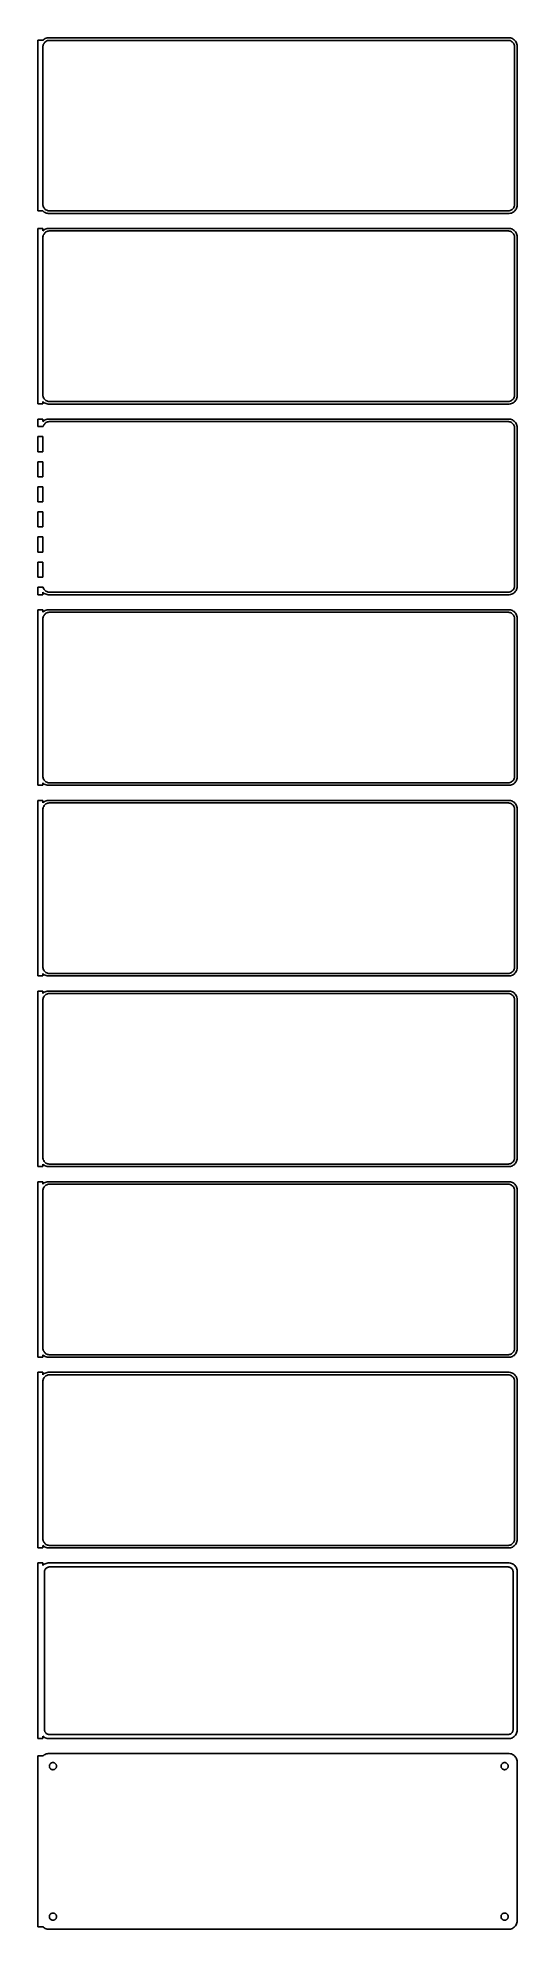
# Model space of a CAD drawing. Header units: metres. Extents: x -144 to 142, y 1088 to 2218.
import ezdxf

# ---------------------------------------------------------------- set-up
doc = ezdxf.new("R2010")
doc.units = ezdxf.units.M

msp = doc.modelspace()

# ---------------------------------------------------------------- linework, layer by layer
for p, q in [((-141, 2217.06), (-144, 2217.06)), ((-144, 2217.06), (-144, 2114.94)), ((-140.687, 2217.35), (-141, 2217.06)), ((-140.179, 2217.72), (-140.687, 2217.35)), ((-139.629, 2218.02), (-140.179, 2217.72)), ((-139.045, 2218.26), (-139.629, 2218.02)), ((-138.437, 2218.41), (-139.045, 2218.26)), ((-138.703, 2216.62), (-138.236, 2216.8)), ((-137.814, 2218.49), (-138.437, 2218.41)), ((-138.236, 2216.8), (-137.75, 2216.93)), ((137.814, 2218.49), (-137.814, 2218.49)), ((-137.75, 2216.93), (-137.251, 2216.99)), ((-137.251, 2216.99), (137.251, 2216.99)), ((137.251, 2216.99), (137.75, 2216.93)), ((137.75, 2216.93), (138.236, 2216.8)), ((138.437, 2218.41), (137.814, 2218.49)), ((138.236, 2216.8), (138.703, 2216.62)), ((139.045, 2218.26), (138.437, 2218.41)), ((139.629, 2218.02), (139.045, 2218.26)), ((140.179, 2217.72), (139.629, 2218.02)), ((140.687, 2217.35), (140.179, 2217.72)), ((141.145, 2216.92), (140.687, 2217.35)), ((141.545, 2216.44), (141.145, 2216.92)), ((-141, 2213), (-140.968, 2213.5)), ((-141, 2119), (-141, 2213)), ((-140.968, 2213.5), (-140.874, 2213.99)), ((-140.874, 2213.99), (-140.719, 2214.47)), ((-140.719, 2214.47), (-140.505, 2214.93)), ((-140.505, 2214.93), (-140.236, 2215.35)), ((-140.236, 2215.35), (-139.916, 2215.74)), ((-139.916, 2215.74), (-139.55, 2216.08)), ((-139.55, 2216.08), (-139.143, 2216.38)), ((-139.143, 2216.38), (-138.703, 2216.62)), ((138.703, 2216.62), (139.143, 2216.38)), ((139.143, 2216.38), (139.55, 2216.08)), ((139.55, 2216.08), (139.916, 2215.74)), ((139.916, 2215.74), (140.236, 2215.35)), ((140.236, 2215.35), (140.505, 2214.93)), ((140.505, 2214.93), (140.719, 2214.47)), ((140.719, 2214.47), (140.874, 2213.99)), ((140.874, 2213.99), (140.968, 2213.5)), ((140.968, 2213.5), (141, 2213)), ((141, 2213), (141, 2119)), ((141.882, 2215.91), (141.545, 2216.44)), ((142.149, 2215.34), (141.882, 2215.91)), ((142.343, 2214.74), (142.149, 2215.34)), ((142.461, 2214.13), (142.343, 2214.74)), ((142.5, 2213.5), (142.461, 2214.13)), ((142.5, 2118.5), (142.5, 2213.5)), ((-144, 2114.94), (-141, 2114.94)), ((-140.968, 2118.5), (-141, 2119)), ((-141, 2114.94), (-140.687, 2114.65)), ((-140.874, 2118.01), (-140.968, 2118.5)), ((-140.719, 2117.53), (-140.874, 2118.01)), ((-140.505, 2117.07), (-140.719, 2117.53)), ((-140.236, 2116.65), (-140.505, 2117.07)), ((-139.916, 2116.26), (-140.236, 2116.65)), ((-139.55, 2115.92), (-139.916, 2116.26)), ((-139.143, 2115.62), (-139.55, 2115.92)), ((-138.703, 2115.38), (-139.143, 2115.62)), ((-138.236, 2115.2), (-138.703, 2115.38)), ((-137.75, 2115.07), (-138.236, 2115.2)), ((-137.251, 2115.01), (-137.75, 2115.07)), ((137.251, 2115.01), (-137.251, 2115.01)), ((137.75, 2115.07), (137.251, 2115.01)), ((138.236, 2115.2), (137.75, 2115.07)), ((138.703, 2115.38), (138.236, 2115.2)), ((139.143, 2115.62), (138.703, 2115.38)), ((139.55, 2115.92), (139.143, 2115.62)), ((139.916, 2116.26), (139.55, 2115.92)), ((140.236, 2116.65), (139.916, 2116.26)), ((140.505, 2117.07), (140.236, 2116.65)), ((140.719, 2117.53), (140.505, 2117.07)), ((140.687, 2114.65), (141.145, 2115.08)), ((140.874, 2118.01), (140.719, 2117.53)), ((140.968, 2118.5), (140.874, 2118.01)), ((141, 2119), (140.968, 2118.5)), ((141.145, 2115.08), (141.545, 2115.56)), ((141.545, 2115.56), (141.882, 2116.09)), ((141.882, 2116.09), (142.149, 2116.66)), ((142.149, 2116.66), (142.343, 2117.26)), ((142.343, 2117.26), (142.461, 2117.87)), ((142.461, 2117.87), (142.5, 2118.5)), ((-141, 2104.47), (-144, 2104.47)), ((-144, 2104.47), (-144, 1999.53)), ((-141, 2103.06), (-141, 2104.47)), ((-140.687, 2114.65), (-140.179, 2114.28)), ((-140.179, 2103.72), (-140.687, 2103.35)), ((-140.179, 2114.28), (-139.629, 2113.98)), ((-139.629, 2104.02), (-140.179, 2103.72)), ((-139.629, 2113.98), (-139.045, 2113.74)), ((-139.045, 2104.26), (-139.629, 2104.02)), ((-139.045, 2113.74), (-138.437, 2113.59)), ((-138.437, 2104.41), (-139.045, 2104.26)), ((-138.437, 2113.59), (-137.814, 2113.51)), ((-137.814, 2104.49), (-138.437, 2104.41)), ((-137.814, 2113.51), (137.814, 2113.51)), ((137.814, 2104.49), (-137.814, 2104.49)), ((137.814, 2113.51), (138.437, 2113.59)), ((138.437, 2104.41), (137.814, 2104.49)), ((138.437, 2113.59), (139.045, 2113.74)), ((139.045, 2104.26), (138.437, 2104.41)), ((139.045, 2113.74), (139.629, 2113.98)), ((139.629, 2104.02), (139.045, 2104.26)), ((139.629, 2113.98), (140.179, 2114.28)), ((140.179, 2103.72), (139.629, 2104.02)), ((140.179, 2114.28), (140.687, 2114.65)), ((140.687, 2103.35), (140.179, 2103.72)), ((-140.687, 2103.35), (-141, 2103.06)), ((-141, 2099), (-140.968, 2099.5)), ((-141, 2005), (-141, 2099)), ((-140.968, 2099.5), (-140.874, 2099.99)), ((-140.874, 2099.99), (-140.719, 2100.47)), ((-140.719, 2100.47), (-140.505, 2100.93)), ((-140.505, 2100.93), (-140.236, 2101.35)), ((-140.236, 2101.35), (-139.916, 2101.74)), ((-139.916, 2101.74), (-139.55, 2102.08)), ((-139.55, 2102.08), (-139.143, 2102.38)), ((-139.143, 2102.38), (-138.703, 2102.62)), ((-138.703, 2102.62), (-138.236, 2102.8)), ((-138.236, 2102.8), (-137.75, 2102.93)), ((-137.75, 2102.93), (-137.251, 2102.99)), ((-137.251, 2102.99), (137.251, 2102.99)), ((137.251, 2102.99), (137.75, 2102.93)), ((137.75, 2102.93), (138.236, 2102.8)), ((138.236, 2102.8), (138.703, 2102.62)), ((138.703, 2102.62), (139.143, 2102.38)), ((139.143, 2102.38), (139.55, 2102.08)), ((139.55, 2102.08), (139.916, 2101.74)), ((139.916, 2101.74), (140.236, 2101.35)), ((140.236, 2101.35), (140.505, 2100.93)), ((140.505, 2100.93), (140.719, 2100.47)), ((141.145, 2102.92), (140.687, 2103.35)), ((140.719, 2100.47), (140.874, 2099.99)), ((140.874, 2099.99), (140.968, 2099.5)), ((140.968, 2099.5), (141, 2099)), ((141, 2099), (141, 2005)), ((141.545, 2102.44), (141.145, 2102.92)), ((141.882, 2101.91), (141.545, 2102.44)), ((142.149, 2101.34), (141.882, 2101.91)), ((142.343, 2100.74), (142.149, 2101.34)), ((142.461, 2100.13), (142.343, 2100.74)), ((142.5, 2099.5), (142.461, 2100.13)), ((142.5, 2004.5), (142.5, 2099.5)), ((-140.968, 2004.5), (-141, 2005)), ((-140.874, 2004.01), (-140.968, 2004.5)), ((-140.719, 2003.53), (-140.874, 2004.01)), ((-140.505, 2003.07), (-140.719, 2003.53)), ((-140.236, 2002.65), (-140.505, 2003.07)), ((-139.916, 2002.26), (-140.236, 2002.65)), ((-139.55, 2001.92), (-139.916, 2002.26)), ((-139.143, 2001.62), (-139.55, 2001.92)), ((139.55, 2001.92), (139.143, 2001.62)), ((139.916, 2002.26), (139.55, 2001.92)), ((140.236, 2002.65), (139.916, 2002.26)), ((140.505, 2003.07), (140.236, 2002.65)), ((140.719, 2003.53), (140.505, 2003.07)), ((140.874, 2004.01), (140.719, 2003.53)), ((140.968, 2004.5), (140.874, 2004.01)), ((141, 2005), (140.968, 2004.5)), ((141.545, 2001.56), (141.882, 2002.09)), ((141.882, 2002.09), (142.149, 2002.66)), ((142.149, 2002.66), (142.343, 2003.26)), ((142.343, 2003.26), (142.461, 2003.87)), ((142.461, 2003.87), (142.5, 2004.5)), ((-144, 1999.53), (-141, 1999.53)), ((-141, 1999.53), (-141, 2000.94)), ((-141, 2000.94), (-140.687, 2000.65)), ((-140.687, 2000.65), (-140.179, 2000.28)), ((-140.179, 2000.28), (-139.629, 1999.98)), ((-139.629, 1999.98), (-139.045, 1999.74)), ((-138.703, 2001.38), (-139.143, 2001.62)), ((-139.045, 1999.74), (-138.437, 1999.59)), ((-138.236, 2001.2), (-138.703, 2001.38)), ((-138.437, 1999.59), (-137.814, 1999.51)), ((-137.75, 2001.07), (-138.236, 2001.2)), ((-137.814, 1999.51), (137.814, 1999.51)), ((-137.251, 2001.01), (-137.75, 2001.07)), ((137.251, 2001.01), (-137.251, 2001.01)), ((137.75, 2001.07), (137.251, 2001.01)), ((138.236, 2001.2), (137.75, 2001.07)), ((137.814, 1999.51), (138.437, 1999.59)), ((138.703, 2001.38), (138.236, 2001.2)), ((138.437, 1999.59), (139.045, 1999.74)), ((139.143, 2001.62), (138.703, 2001.38)), ((139.045, 1999.74), (139.629, 1999.98)), ((139.629, 1999.98), (140.179, 2000.28)), ((140.179, 2000.28), (140.687, 2000.65)), ((140.687, 2000.65), (141.145, 2001.08)), ((141.145, 2001.08), (141.545, 2001.56)), ((-141, 1990.49), (-144, 1990.49)), ((-144, 1990.49), (-144, 1985.99)), ((-144, 1985.99), (-140.874, 1985.99)), ((-141, 1980.01), (-144, 1980.01)), ((-144, 1980.01), (-144, 1970.99)), ((-141, 1989.06), (-141, 1990.49)), ((-140.687, 1989.35), (-141, 1989.06)), ((-141, 1970.99), (-141, 1980.01)), ((-140.874, 1985.99), (-140.719, 1986.47)), ((-140.874, 1985.99), (-140.874, 1985.99)), ((-140.719, 1986.47), (-140.505, 1986.93)), ((-140.179, 1989.72), (-140.687, 1989.35)), ((-140.505, 1986.93), (-140.236, 1987.35)), ((-140.236, 1987.35), (-139.916, 1987.74)), ((-139.629, 1990.02), (-140.179, 1989.72)), ((-139.916, 1987.74), (-139.55, 1988.08)), ((-139.045, 1990.26), (-139.629, 1990.02)), ((-139.55, 1988.08), (-139.143, 1988.38)), ((-139.143, 1988.38), (-138.703, 1988.62)), ((-138.437, 1990.41), (-139.045, 1990.26)), ((-138.703, 1988.62), (-138.236, 1988.8)), ((-137.814, 1990.49), (-138.437, 1990.41)), ((-138.236, 1988.8), (-137.75, 1988.93)), ((137.814, 1990.49), (-137.814, 1990.49)), ((-137.75, 1988.93), (-137.251, 1988.99)), ((-137.251, 1988.99), (137.251, 1988.99)), ((137.251, 1988.99), (137.75, 1988.93)), ((137.75, 1988.93), (138.236, 1988.8)), ((138.437, 1990.41), (137.814, 1990.49)), ((138.236, 1988.8), (138.703, 1988.62)), ((139.045, 1990.26), (138.437, 1990.41)), ((138.703, 1988.62), (139.143, 1988.38)), ((139.629, 1990.02), (139.045, 1990.26)), ((139.143, 1988.38), (139.55, 1988.08)), ((139.55, 1988.08), (139.916, 1987.74)), ((140.179, 1989.72), (139.629, 1990.02)), ((139.916, 1987.74), (140.236, 1987.35)), ((140.687, 1989.35), (140.179, 1989.72)), ((140.236, 1987.35), (140.505, 1986.93)), ((140.505, 1986.93), (140.719, 1986.47)), ((141.145, 1988.92), (140.687, 1989.35)), ((140.719, 1986.47), (140.874, 1985.99)), ((140.874, 1985.99), (140.968, 1985.5)), ((140.968, 1985.5), (141, 1985)), ((141, 1985), (141, 1891)), ((141.545, 1988.44), (141.145, 1988.92)), ((141.882, 1987.91), (141.545, 1988.44)), ((142.149, 1987.34), (141.882, 1987.91)), ((142.343, 1986.74), (142.149, 1987.34)), ((142.461, 1986.13), (142.343, 1986.74)), ((142.5, 1985.5), (142.461, 1986.13)), ((142.5, 1890.5), (142.5, 1985.5)), ((-144, 1970.99), (-141, 1970.99)), ((-141, 1965.01), (-144, 1965.01)), ((-144, 1965.01), (-144, 1955.99)), ((-141, 1955.99), (-141, 1965.01)), ((-144, 1955.99), (-141, 1955.99)), ((-141, 1950.01), (-144, 1950.01)), ((-144, 1950.01), (-144, 1940.99)), ((-141, 1940.99), (-141, 1950.01)), ((-144, 1940.99), (-141, 1940.99)), ((-141, 1935.01), (-144, 1935.01)), ((-144, 1935.01), (-144, 1925.99)), ((-141, 1925.99), (-141, 1935.01)), ((-144, 1925.99), (-141, 1925.99)), ((-141, 1920.01), (-144, 1920.01)), ((-144, 1920.01), (-144, 1910.99)), ((-141, 1910.99), (-141, 1920.01)), ((-144, 1910.99), (-141, 1910.99)), ((-141, 1905.01), (-144, 1905.01)), ((-144, 1905.01), (-144, 1895.99)), ((-141, 1895.99), (-141, 1905.01)), ((-144, 1895.99), (-141, 1895.99)), ((-140.874, 1890.01), (-144, 1890.01)), ((-144, 1890.01), (-144, 1885.51)), ((-140.719, 1889.53), (-140.874, 1890.01)), ((-140.874, 1890.01), (-140.874, 1890.01)), ((-140.505, 1889.07), (-140.719, 1889.53)), ((-140.236, 1888.65), (-140.505, 1889.07)), ((140.505, 1889.07), (140.236, 1888.65)), ((140.719, 1889.53), (140.505, 1889.07)), ((140.874, 1890.01), (140.719, 1889.53)), ((140.968, 1890.5), (140.874, 1890.01)), ((141, 1891), (140.968, 1890.5)), ((142.149, 1888.66), (142.343, 1889.26)), ((142.343, 1889.26), (142.461, 1889.87)), ((142.461, 1889.87), (142.5, 1890.5)), ((-144, 1885.51), (-141, 1885.51)), ((-141, 1886.94), (-140.687, 1886.65)), ((-141, 1885.51), (-141, 1886.94)), ((-140.687, 1886.65), (-140.179, 1886.28)), ((-139.916, 1888.26), (-140.236, 1888.65)), ((-140.179, 1886.28), (-139.629, 1885.98)), ((-139.55, 1887.92), (-139.916, 1888.26)), ((-139.629, 1885.98), (-139.045, 1885.74)), ((-139.143, 1887.62), (-139.55, 1887.92)), ((-138.703, 1887.38), (-139.143, 1887.62)), ((-139.045, 1885.74), (-138.437, 1885.59)), ((-138.236, 1887.2), (-138.703, 1887.38)), ((-138.437, 1885.59), (-137.814, 1885.51)), ((-137.75, 1887.07), (-138.236, 1887.2)), ((-137.814, 1885.51), (137.814, 1885.51)), ((-137.251, 1887.01), (-137.75, 1887.07)), ((137.251, 1887.01), (-137.251, 1887.01)), ((137.75, 1887.07), (137.251, 1887.01)), ((138.236, 1887.2), (137.75, 1887.07)), ((137.814, 1885.51), (138.437, 1885.59)), ((138.703, 1887.38), (138.236, 1887.2)), ((138.437, 1885.59), (139.045, 1885.74)), ((139.143, 1887.62), (138.703, 1887.38)), ((139.045, 1885.74), (139.629, 1885.98)), ((139.55, 1887.92), (139.143, 1887.62)), ((139.916, 1888.26), (139.55, 1887.92)), ((139.629, 1885.98), (140.179, 1886.28)), ((140.236, 1888.65), (139.916, 1888.26)), ((140.179, 1886.28), (140.687, 1886.65)), ((140.687, 1886.65), (141.145, 1887.08)), ((141.145, 1887.08), (141.545, 1887.56)), ((141.545, 1887.56), (141.882, 1888.09)), ((141.882, 1888.09), (142.149, 1888.66)), ((-141, 1876.49), (-144, 1876.49)), ((-144, 1876.49), (-144, 1771.51)), ((-141, 1875.06), (-141, 1876.49)), ((-140.687, 1875.35), (-141, 1875.06)), ((-141, 1871), (-140.968, 1871.5)), ((-141, 1777), (-141, 1871)), ((-140.968, 1871.5), (-140.874, 1871.99)), ((-140.874, 1871.99), (-140.719, 1872.47)), ((-140.719, 1872.47), (-140.505, 1872.93)), ((-140.179, 1875.72), (-140.687, 1875.35)), ((-140.505, 1872.93), (-140.236, 1873.35)), ((-140.236, 1873.35), (-139.916, 1873.74)), ((-139.629, 1876.02), (-140.179, 1875.72)), ((-139.916, 1873.74), (-139.55, 1874.08)), ((-139.045, 1876.26), (-139.629, 1876.02)), ((-139.55, 1874.08), (-139.143, 1874.38)), ((-139.143, 1874.38), (-138.703, 1874.62)), ((-138.437, 1876.41), (-139.045, 1876.26)), ((-138.703, 1874.62), (-138.236, 1874.8)), ((-137.814, 1876.49), (-138.437, 1876.41)), ((-138.236, 1874.8), (-137.75, 1874.93)), ((137.814, 1876.49), (-137.814, 1876.49)), ((-137.75, 1874.93), (-137.251, 1874.99)), ((-137.251, 1874.99), (137.251, 1874.99)), ((137.251, 1874.99), (137.75, 1874.93)), ((137.75, 1874.93), (138.236, 1874.8)), ((138.437, 1876.41), (137.814, 1876.49)), ((138.236, 1874.8), (138.703, 1874.62)), ((139.045, 1876.26), (138.437, 1876.41)), ((138.703, 1874.62), (139.143, 1874.38)), ((139.629, 1876.02), (139.045, 1876.26)), ((139.143, 1874.38), (139.55, 1874.08)), ((139.55, 1874.08), (139.916, 1873.74)), ((140.179, 1875.72), (139.629, 1876.02)), ((139.916, 1873.74), (140.236, 1873.35)), ((140.687, 1875.35), (140.179, 1875.72)), ((140.236, 1873.35), (140.505, 1872.93)), ((140.505, 1872.93), (140.719, 1872.47)), ((141.145, 1874.92), (140.687, 1875.35)), ((140.719, 1872.47), (140.874, 1871.99)), ((140.874, 1871.99), (140.968, 1871.5)), ((140.968, 1871.5), (141, 1871)), ((141, 1871), (141, 1777)), ((141.545, 1874.44), (141.145, 1874.92)), ((141.882, 1873.91), (141.545, 1874.44)), ((142.149, 1873.34), (141.882, 1873.91)), ((142.343, 1872.74), (142.149, 1873.34)), ((142.461, 1872.13), (142.343, 1872.74)), ((142.5, 1871.5), (142.461, 1872.13)), ((142.5, 1776.5), (142.5, 1871.5)), ((-140.968, 1776.5), (-141, 1777)), ((-140.874, 1776.01), (-140.968, 1776.5)), ((-140.719, 1775.53), (-140.874, 1776.01)), ((140.874, 1776.01), (140.719, 1775.53)), ((140.968, 1776.5), (140.874, 1776.01)), ((141, 1777), (140.968, 1776.5)), ((142.343, 1775.26), (142.461, 1775.87)), ((142.461, 1775.87), (142.5, 1776.5)), ((-144, 1771.51), (-141, 1771.51)), ((-141, 1772.94), (-140.687, 1772.65)), ((-141, 1771.51), (-141, 1772.94)), ((-140.505, 1775.07), (-140.719, 1775.53)), ((-140.687, 1772.65), (-140.179, 1772.28)), ((-140.236, 1774.65), (-140.505, 1775.07)), ((-139.916, 1774.26), (-140.236, 1774.65)), ((-140.179, 1772.28), (-139.629, 1771.98)), ((-139.55, 1773.92), (-139.916, 1774.26)), ((-139.629, 1771.98), (-139.045, 1771.74)), ((-139.143, 1773.62), (-139.55, 1773.92)), ((-138.703, 1773.38), (-139.143, 1773.62)), ((-139.045, 1771.74), (-138.437, 1771.59)), ((-138.236, 1773.2), (-138.703, 1773.38)), ((-138.437, 1771.59), (-137.814, 1771.51)), ((-137.75, 1773.07), (-138.236, 1773.2)), ((-137.814, 1771.51), (137.814, 1771.51)), ((-137.251, 1773.01), (-137.75, 1773.07)), ((137.251, 1773.01), (-137.251, 1773.01)), ((137.75, 1773.07), (137.251, 1773.01)), ((138.236, 1773.2), (137.75, 1773.07)), ((137.814, 1771.51), (138.437, 1771.59)), ((138.703, 1773.38), (138.236, 1773.2)), ((138.437, 1771.59), (139.045, 1771.74)), ((139.143, 1773.62), (138.703, 1773.38)), ((139.045, 1771.74), (139.629, 1771.98)), ((139.55, 1773.92), (139.143, 1773.62)), ((139.916, 1774.26), (139.55, 1773.92)), ((139.629, 1771.98), (140.179, 1772.28)), ((140.236, 1774.65), (139.916, 1774.26)), ((140.179, 1772.28), (140.687, 1772.65)), ((140.505, 1775.07), (140.236, 1774.65)), ((140.719, 1775.53), (140.505, 1775.07)), ((140.687, 1772.65), (141.145, 1773.08)), ((141.145, 1773.08), (141.545, 1773.56)), ((141.545, 1773.56), (141.882, 1774.09)), ((141.882, 1774.09), (142.149, 1774.66)), ((142.149, 1774.66), (142.343, 1775.26)), ((-141, 1762.49), (-144, 1762.49)), ((-144, 1762.49), (-144, 1657.51)), ((-141, 1761.06), (-141, 1762.49)), ((-140.687, 1761.35), (-141, 1761.06)), ((-141, 1757), (-140.968, 1757.5)), ((-141, 1663), (-141, 1757)), ((-140.968, 1757.5), (-140.874, 1757.99)), ((-140.874, 1757.99), (-140.719, 1758.47)), ((-140.719, 1758.47), (-140.505, 1758.93)), ((-140.179, 1761.72), (-140.687, 1761.35)), ((-140.505, 1758.93), (-140.236, 1759.35)), ((-140.236, 1759.35), (-139.916, 1759.74)), ((-139.629, 1762.02), (-140.179, 1761.72)), ((-139.916, 1759.74), (-139.55, 1760.08)), ((-139.045, 1762.26), (-139.629, 1762.02)), ((-139.55, 1760.08), (-139.143, 1760.38)), ((-139.143, 1760.38), (-138.703, 1760.62)), ((-138.437, 1762.41), (-139.045, 1762.26)), ((-138.703, 1760.62), (-138.236, 1760.8)), ((-137.814, 1762.49), (-138.437, 1762.41)), ((-138.236, 1760.8), (-137.75, 1760.93)), ((137.814, 1762.49), (-137.814, 1762.49)), ((-137.75, 1760.93), (-137.251, 1760.99)), ((-137.251, 1760.99), (137.251, 1760.99)), ((137.251, 1760.99), (137.75, 1760.93)), ((137.75, 1760.93), (138.236, 1760.8)), ((138.437, 1762.41), (137.814, 1762.49)), ((138.236, 1760.8), (138.703, 1760.62)), ((139.045, 1762.26), (138.437, 1762.41)), ((138.703, 1760.62), (139.143, 1760.38)), ((139.629, 1762.02), (139.045, 1762.26)), ((139.143, 1760.38), (139.55, 1760.08)), ((139.55, 1760.08), (139.916, 1759.74)), ((140.179, 1761.72), (139.629, 1762.02)), ((139.916, 1759.74), (140.236, 1759.35)), ((140.687, 1761.35), (140.179, 1761.72)), ((140.236, 1759.35), (140.505, 1758.93)), ((140.505, 1758.93), (140.719, 1758.47)), ((141.145, 1760.92), (140.687, 1761.35)), ((140.719, 1758.47), (140.874, 1757.99)), ((140.874, 1757.99), (140.968, 1757.5)), ((140.968, 1757.5), (141, 1757)), ((141, 1757), (141, 1663)), ((141.545, 1760.44), (141.145, 1760.92)), ((141.882, 1759.91), (141.545, 1760.44)), ((142.149, 1759.34), (141.882, 1759.91)), ((142.343, 1758.74), (142.149, 1759.34)), ((142.461, 1758.13), (142.343, 1758.74)), ((142.5, 1757.5), (142.461, 1758.13)), ((142.5, 1662.5), (142.5, 1757.5)), ((-140.968, 1662.5), (-141, 1663)), ((141, 1663), (140.968, 1662.5)), ((-144, 1657.51), (-141, 1657.51)), ((-141, 1658.94), (-140.687, 1658.65)), ((-141, 1657.51), (-141, 1658.94)), ((-140.874, 1662.01), (-140.968, 1662.5)), ((-140.719, 1661.53), (-140.874, 1662.01)), ((-140.505, 1661.07), (-140.719, 1661.53)), ((-140.687, 1658.65), (-140.179, 1658.28)), ((-140.236, 1660.65), (-140.505, 1661.07)), ((-139.916, 1660.26), (-140.236, 1660.65)), ((-140.179, 1658.28), (-139.629, 1657.98)), ((-139.55, 1659.92), (-139.916, 1660.26)), ((-139.629, 1657.98), (-139.045, 1657.74)), ((-139.143, 1659.62), (-139.55, 1659.92)), ((-138.703, 1659.38), (-139.143, 1659.62)), ((-139.045, 1657.74), (-138.437, 1657.59)), ((-138.236, 1659.2), (-138.703, 1659.38)), ((-138.437, 1657.59), (-137.814, 1657.51)), ((-137.75, 1659.07), (-138.236, 1659.2)), ((-137.814, 1657.51), (137.814, 1657.51)), ((-137.251, 1659.01), (-137.75, 1659.07)), ((137.251, 1659.01), (-137.251, 1659.01)), ((137.75, 1659.07), (137.251, 1659.01)), ((138.236, 1659.2), (137.75, 1659.07)), ((137.814, 1657.51), (138.437, 1657.59)), ((138.703, 1659.38), (138.236, 1659.2)), ((138.437, 1657.59), (139.045, 1657.74)), ((139.143, 1659.62), (138.703, 1659.38)), ((139.045, 1657.74), (139.629, 1657.98)), ((139.55, 1659.92), (139.143, 1659.62)), ((139.916, 1660.26), (139.55, 1659.92)), ((139.629, 1657.98), (140.179, 1658.28)), ((140.236, 1660.65), (139.916, 1660.26)), ((140.179, 1658.28), (140.687, 1658.65)), ((140.505, 1661.07), (140.236, 1660.65)), ((140.719, 1661.53), (140.505, 1661.07)), ((140.687, 1658.65), (141.145, 1659.08)), ((140.874, 1662.01), (140.719, 1661.53)), ((140.968, 1662.5), (140.874, 1662.01)), ((141.145, 1659.08), (141.545, 1659.56)), ((141.545, 1659.56), (141.882, 1660.09)), ((141.882, 1660.09), (142.149, 1660.66)), ((142.149, 1660.66), (142.343, 1661.26)), ((142.343, 1661.26), (142.461, 1661.87)), ((142.461, 1661.87), (142.5, 1662.5)), ((-141, 1648.49), (-144, 1648.49)), ((-144, 1648.49), (-144, 1543.51)), ((-141, 1647.06), (-141, 1648.49)), ((-140.687, 1647.35), (-141, 1647.06)), ((-141, 1643), (-140.968, 1643.5)), ((-141, 1549), (-141, 1643)), ((-140.968, 1643.5), (-140.874, 1643.99)), ((-140.874, 1643.99), (-140.719, 1644.47)), ((-140.719, 1644.47), (-140.505, 1644.93)), ((-140.179, 1647.72), (-140.687, 1647.35)), ((-140.505, 1644.93), (-140.236, 1645.35)), ((-140.236, 1645.35), (-139.916, 1645.74)), ((-139.629, 1648.02), (-140.179, 1647.72)), ((-139.916, 1645.74), (-139.55, 1646.08)), ((-139.045, 1648.26), (-139.629, 1648.02)), ((-139.55, 1646.08), (-139.143, 1646.38)), ((-139.143, 1646.38), (-138.703, 1646.62)), ((-138.437, 1648.41), (-139.045, 1648.26)), ((-138.703, 1646.62), (-138.236, 1646.8)), ((-137.814, 1648.49), (-138.437, 1648.41)), ((-138.236, 1646.8), (-137.75, 1646.93)), ((137.814, 1648.49), (-137.814, 1648.49)), ((-137.75, 1646.93), (-137.251, 1646.99)), ((-137.251, 1646.99), (137.251, 1646.99)), ((137.251, 1646.99), (137.75, 1646.93)), ((137.75, 1646.93), (138.236, 1646.8)), ((138.437, 1648.41), (137.814, 1648.49)), ((138.236, 1646.8), (138.703, 1646.62)), ((139.045, 1648.26), (138.437, 1648.41)), ((138.703, 1646.62), (139.143, 1646.38)), ((139.629, 1648.02), (139.045, 1648.26)), ((139.143, 1646.38), (139.55, 1646.08)), ((139.55, 1646.08), (139.916, 1645.74)), ((140.179, 1647.72), (139.629, 1648.02)), ((139.916, 1645.74), (140.236, 1645.35)), ((140.687, 1647.35), (140.179, 1647.72)), ((140.236, 1645.35), (140.505, 1644.93)), ((140.505, 1644.93), (140.719, 1644.47)), ((141.145, 1646.92), (140.687, 1647.35)), ((140.719, 1644.47), (140.874, 1643.99)), ((140.874, 1643.99), (140.968, 1643.5)), ((140.968, 1643.5), (141, 1643)), ((141, 1643), (141, 1549)), ((141.545, 1646.44), (141.145, 1646.92)), ((141.882, 1645.91), (141.545, 1646.44)), ((142.149, 1645.34), (141.882, 1645.91)), ((142.343, 1644.74), (142.149, 1645.34)), ((142.461, 1644.13), (142.343, 1644.74)), ((142.5, 1643.5), (142.461, 1644.13)), ((142.5, 1548.5), (142.5, 1643.5)), ((-144, 1543.51), (-141, 1543.51)), ((-140.968, 1548.5), (-141, 1549)), ((-141, 1544.94), (-140.687, 1544.65)), ((-141, 1543.51), (-141, 1544.94)), ((-140.874, 1548.01), (-140.968, 1548.5)), ((-140.719, 1547.53), (-140.874, 1548.01)), ((-140.505, 1547.07), (-140.719, 1547.53)), ((-140.687, 1544.65), (-140.179, 1544.28)), ((-140.236, 1546.65), (-140.505, 1547.07)), ((-139.916, 1546.26), (-140.236, 1546.65)), ((-140.179, 1544.28), (-139.629, 1543.98)), ((-139.55, 1545.92), (-139.916, 1546.26)), ((-139.629, 1543.98), (-139.045, 1543.74)), ((-139.143, 1545.62), (-139.55, 1545.92)), ((-138.703, 1545.38), (-139.143, 1545.62)), ((-139.045, 1543.74), (-138.437, 1543.59)), ((-138.236, 1545.2), (-138.703, 1545.38)), ((-138.437, 1543.59), (-137.814, 1543.51)), ((-137.75, 1545.07), (-138.236, 1545.2)), ((-137.814, 1543.51), (137.814, 1543.51)), ((-137.251, 1545.01), (-137.75, 1545.07)), ((137.251, 1545.01), (-137.251, 1545.01)), ((137.75, 1545.07), (137.251, 1545.01)), ((138.236, 1545.2), (137.75, 1545.07)), ((137.814, 1543.51), (138.437, 1543.59)), ((138.703, 1545.38), (138.236, 1545.2)), ((138.437, 1543.59), (139.045, 1543.74)), ((139.143, 1545.62), (138.703, 1545.38)), ((139.045, 1543.74), (139.629, 1543.98)), ((139.55, 1545.92), (139.143, 1545.62)), ((139.916, 1546.26), (139.55, 1545.92)), ((139.629, 1543.98), (140.179, 1544.28)), ((140.236, 1546.65), (139.916, 1546.26)), ((140.179, 1544.28), (140.687, 1544.65)), ((140.505, 1547.07), (140.236, 1546.65)), ((140.719, 1547.53), (140.505, 1547.07)), ((140.687, 1544.65), (141.145, 1545.08)), ((140.874, 1548.01), (140.719, 1547.53)), ((140.968, 1548.5), (140.874, 1548.01)), ((141, 1549), (140.968, 1548.5)), ((141.145, 1545.08), (141.545, 1545.56)), ((141.545, 1545.56), (141.882, 1546.09)), ((141.882, 1546.09), (142.149, 1546.66)), ((142.149, 1546.66), (142.343, 1547.26)), ((142.343, 1547.26), (142.461, 1547.87)), ((142.461, 1547.87), (142.5, 1548.5)), ((-141, 1534.49), (-144, 1534.49)), ((-144, 1534.49), (-144, 1429.51)), ((-141, 1533.06), (-141, 1534.49)), ((-140.687, 1533.35), (-141, 1533.06)), ((-141, 1529), (-140.968, 1529.5)), ((-141, 1435), (-141, 1529)), ((-140.968, 1529.5), (-140.874, 1529.99)), ((-140.874, 1529.99), (-140.719, 1530.47)), ((-140.719, 1530.47), (-140.505, 1530.93)), ((-140.179, 1533.72), (-140.687, 1533.35)), ((-140.505, 1530.93), (-140.236, 1531.35)), ((-140.236, 1531.35), (-139.916, 1531.74)), ((-139.629, 1534.02), (-140.179, 1533.72)), ((-139.916, 1531.74), (-139.55, 1532.08)), ((-139.045, 1534.26), (-139.629, 1534.02)), ((-139.55, 1532.08), (-139.143, 1532.38)), ((-139.143, 1532.38), (-138.703, 1532.62)), ((-138.437, 1534.41), (-139.045, 1534.26)), ((-138.703, 1532.62), (-138.236, 1532.8)), ((-137.814, 1534.49), (-138.437, 1534.41)), ((-138.236, 1532.8), (-137.75, 1532.93)), ((137.814, 1534.49), (-137.814, 1534.49)), ((-137.75, 1532.93), (-137.251, 1532.99)), ((-137.251, 1532.99), (137.251, 1532.99)), ((137.251, 1532.99), (137.75, 1532.93)), ((137.75, 1532.93), (138.236, 1532.8)), ((138.437, 1534.41), (137.814, 1534.49)), ((138.236, 1532.8), (138.703, 1532.62)), ((139.045, 1534.26), (138.437, 1534.41)), ((138.703, 1532.62), (139.143, 1532.38)), ((139.629, 1534.02), (139.045, 1534.26)), ((139.143, 1532.38), (139.55, 1532.08)), ((139.55, 1532.08), (139.916, 1531.74)), ((140.179, 1533.72), (139.629, 1534.02)), ((139.916, 1531.74), (140.236, 1531.35)), ((140.687, 1533.35), (140.179, 1533.72)), ((140.236, 1531.35), (140.505, 1530.93)), ((140.505, 1530.93), (140.719, 1530.47)), ((141.145, 1532.92), (140.687, 1533.35)), ((140.719, 1530.47), (140.874, 1529.99)), ((140.874, 1529.99), (140.968, 1529.5)), ((140.968, 1529.5), (141, 1529)), ((141, 1529), (141, 1435)), ((141.545, 1532.44), (141.145, 1532.92)), ((141.882, 1531.91), (141.545, 1532.44)), ((142.149, 1531.34), (141.882, 1531.91)), ((142.343, 1530.74), (142.149, 1531.34)), ((142.461, 1530.13), (142.343, 1530.74)), ((142.5, 1529.5), (142.461, 1530.13)), ((142.5, 1434.5), (142.5, 1529.5)), ((-144, 1429.51), (-141, 1429.51)), ((-140.968, 1434.5), (-141, 1435)), ((-141, 1430.94), (-140.687, 1430.65)), ((-141, 1429.51), (-141, 1430.94)), ((-140.874, 1434.01), (-140.968, 1434.5)), ((-140.719, 1433.53), (-140.874, 1434.01)), ((-140.505, 1433.07), (-140.719, 1433.53)), ((-140.687, 1430.65), (-140.179, 1430.28)), ((-140.236, 1432.65), (-140.505, 1433.07)), ((-139.916, 1432.26), (-140.236, 1432.65)), ((-140.179, 1430.28), (-139.629, 1429.98)), ((-139.55, 1431.92), (-139.916, 1432.26)), ((-139.629, 1429.98), (-139.045, 1429.74)), ((-139.143, 1431.62), (-139.55, 1431.92)), ((-138.703, 1431.38), (-139.143, 1431.62)), ((-139.045, 1429.74), (-138.437, 1429.59)), ((-138.236, 1431.2), (-138.703, 1431.38)), ((-138.437, 1429.59), (-137.814, 1429.51)), ((-137.75, 1431.07), (-138.236, 1431.2)), ((-137.814, 1429.51), (137.814, 1429.51)), ((-137.251, 1431.01), (-137.75, 1431.07)), ((137.251, 1431.01), (-137.251, 1431.01)), ((137.75, 1431.07), (137.251, 1431.01)), ((138.236, 1431.2), (137.75, 1431.07)), ((137.814, 1429.51), (138.437, 1429.59)), ((138.703, 1431.38), (138.236, 1431.2)), ((138.437, 1429.59), (139.045, 1429.74)), ((139.143, 1431.62), (138.703, 1431.38)), ((139.045, 1429.74), (139.629, 1429.98)), ((139.55, 1431.92), (139.143, 1431.62)), ((139.916, 1432.26), (139.55, 1431.92)), ((139.629, 1429.98), (140.179, 1430.28)), ((140.236, 1432.65), (139.916, 1432.26)), ((140.179, 1430.28), (140.687, 1430.65)), ((140.505, 1433.07), (140.236, 1432.65)), ((140.719, 1433.53), (140.505, 1433.07)), ((140.687, 1430.65), (141.145, 1431.08)), ((140.874, 1434.01), (140.719, 1433.53)), ((140.968, 1434.5), (140.874, 1434.01)), ((141, 1435), (140.968, 1434.5)), ((141.145, 1431.08), (141.545, 1431.56)), ((141.545, 1431.56), (141.882, 1432.09)), ((141.882, 1432.09), (142.149, 1432.66)), ((142.149, 1432.66), (142.343, 1433.26)), ((142.343, 1433.26), (142.461, 1433.87)), ((142.461, 1433.87), (142.5, 1434.5)), ((-141, 1420.49), (-144, 1420.49)), ((-144, 1420.49), (-144, 1315.51)), ((-141, 1419.06), (-141, 1420.49)), ((-140.687, 1419.35), (-141, 1419.06)), ((-141, 1415), (-140.968, 1415.5)), ((-141, 1321), (-141, 1415)), ((-140.968, 1415.5), (-140.874, 1415.99)), ((-140.874, 1415.99), (-140.719, 1416.47)), ((-140.719, 1416.47), (-140.505, 1416.93)), ((-140.179, 1419.72), (-140.687, 1419.35)), ((-140.505, 1416.93), (-140.236, 1417.35)), ((-140.236, 1417.35), (-139.916, 1417.74)), ((-139.629, 1420.02), (-140.179, 1419.72)), ((-139.916, 1417.74), (-139.55, 1418.08)), ((-139.045, 1420.26), (-139.629, 1420.02)), ((-139.55, 1418.08), (-139.143, 1418.38)), ((-139.143, 1418.38), (-138.703, 1418.62)), ((-138.437, 1420.41), (-139.045, 1420.26)), ((-138.703, 1418.62), (-138.236, 1418.8)), ((-137.814, 1420.49), (-138.437, 1420.41)), ((-138.236, 1418.8), (-137.75, 1418.93)), ((137.814, 1420.49), (-137.814, 1420.49)), ((-137.75, 1418.93), (-137.251, 1418.99)), ((-137.251, 1418.99), (137.251, 1418.99)), ((137.251, 1418.99), (137.75, 1418.93)), ((137.75, 1418.93), (138.236, 1418.8)), ((138.437, 1420.41), (137.814, 1420.49)), ((138.236, 1418.8), (138.703, 1418.62)), ((139.045, 1420.26), (138.437, 1420.41)), ((138.703, 1418.62), (139.143, 1418.38)), ((139.629, 1420.02), (139.045, 1420.26)), ((139.143, 1418.38), (139.55, 1418.08)), ((139.55, 1418.08), (139.916, 1417.74)), ((140.179, 1419.72), (139.629, 1420.02)), ((139.916, 1417.74), (140.236, 1417.35)), ((140.687, 1419.35), (140.179, 1419.72)), ((140.236, 1417.35), (140.505, 1416.93)), ((140.505, 1416.93), (140.719, 1416.47)), ((141.145, 1418.92), (140.687, 1419.35)), ((140.719, 1416.47), (140.874, 1415.99)), ((140.874, 1415.99), (140.968, 1415.5)), ((140.968, 1415.5), (141, 1415)), ((141, 1415), (141, 1321)), ((141.545, 1418.44), (141.145, 1418.92)), ((141.882, 1417.91), (141.545, 1418.44)), ((142.149, 1417.34), (141.882, 1417.91)), ((142.343, 1416.74), (142.149, 1417.34)), ((142.461, 1416.13), (142.343, 1416.74)), ((142.5, 1415.5), (142.461, 1416.13)), ((142.5, 1320.5), (142.5, 1415.5)), ((-144, 1315.51), (-141, 1315.51)), ((-140.968, 1320.5), (-141, 1321)), ((-141, 1316.94), (-140.687, 1316.65)), ((-141, 1315.51), (-141, 1316.94)), ((-140.874, 1320.01), (-140.968, 1320.5)), ((-140.719, 1319.53), (-140.874, 1320.01)), ((-140.505, 1319.07), (-140.719, 1319.53)), ((-140.687, 1316.65), (-140.179, 1316.28)), ((-140.236, 1318.65), (-140.505, 1319.07)), ((-139.916, 1318.26), (-140.236, 1318.65)), ((-140.179, 1316.28), (-139.629, 1315.98)), ((-139.55, 1317.92), (-139.916, 1318.26)), ((-139.629, 1315.98), (-139.045, 1315.74)), ((-139.143, 1317.62), (-139.55, 1317.92)), ((-138.703, 1317.38), (-139.143, 1317.62)), ((-139.045, 1315.74), (-138.437, 1315.59)), ((-138.236, 1317.2), (-138.703, 1317.38)), ((-138.437, 1315.59), (-137.814, 1315.51)), ((-137.75, 1317.07), (-138.236, 1317.2)), ((-137.814, 1315.51), (137.814, 1315.51)), ((-137.251, 1317.01), (-137.75, 1317.07)), ((137.251, 1317.01), (-137.251, 1317.01)), ((137.75, 1317.07), (137.251, 1317.01)), ((138.236, 1317.2), (137.75, 1317.07)), ((137.814, 1315.51), (138.437, 1315.59)), ((138.703, 1317.38), (138.236, 1317.2)), ((138.437, 1315.59), (139.045, 1315.74)), ((139.143, 1317.62), (138.703, 1317.38)), ((139.045, 1315.74), (139.629, 1315.98)), ((139.55, 1317.92), (139.143, 1317.62)), ((139.916, 1318.26), (139.55, 1317.92)), ((139.629, 1315.98), (140.179, 1316.28)), ((140.236, 1318.65), (139.916, 1318.26)), ((140.179, 1316.28), (140.687, 1316.65)), ((140.505, 1319.07), (140.236, 1318.65)), ((140.719, 1319.53), (140.505, 1319.07)), ((140.687, 1316.65), (141.145, 1317.08)), ((140.874, 1320.01), (140.719, 1319.53)), ((140.968, 1320.5), (140.874, 1320.01)), ((141, 1321), (140.968, 1320.5)), ((141.145, 1317.08), (141.545, 1317.56)), ((141.545, 1317.56), (141.882, 1318.09)), ((141.882, 1318.09), (142.149, 1318.66)), ((142.149, 1318.66), (142.343, 1319.26)), ((142.343, 1319.26), (142.461, 1319.87)), ((142.461, 1319.87), (142.5, 1320.5)), ((-141, 1306.48), (-144, 1306.48)), ((-144, 1306.48), (-144, 1201.52)), ((-141, 1305.06), (-141, 1306.48)), ((-140.687, 1305.35), (-141, 1305.06)), ((-140.179, 1305.72), (-140.687, 1305.35)), ((-139.629, 1306.02), (-140.179, 1305.72)), ((-140.113, 1301), (-140.088, 1301.39)), ((-140.113, 1207), (-140.113, 1301)), ((-140.088, 1301.39), (-140.015, 1301.77)), ((-140.015, 1301.77), (-139.894, 1302.15)), ((-139.894, 1302.15), (-139.728, 1302.5)), ((-139.728, 1302.5), (-139.518, 1302.83)), ((-139.045, 1306.26), (-139.629, 1306.02)), ((-139.518, 1302.83), (-139.269, 1303.13)), ((-139.269, 1303.13), (-138.984, 1303.4)), ((-138.437, 1306.41), (-139.045, 1306.26)), ((-138.984, 1303.4), (-138.668, 1303.63)), ((-138.668, 1303.63), (-138.325, 1303.82)), ((-137.814, 1306.49), (-138.437, 1306.41)), ((-138.325, 1303.82), (-137.962, 1303.96)), ((-137.962, 1303.96), (-137.583, 1304.06)), ((137.814, 1306.49), (-137.814, 1306.49)), ((-137.583, 1304.06), (-137.195, 1304.11)), ((-137.195, 1304.11), (137.195, 1304.11)), ((137.195, 1304.11), (137.583, 1304.06)), ((137.583, 1304.06), (137.962, 1303.96)), ((138.437, 1306.41), (137.814, 1306.49)), ((137.962, 1303.96), (138.325, 1303.82)), ((138.325, 1303.82), (138.668, 1303.63)), ((139.045, 1306.26), (138.437, 1306.41)), ((138.668, 1303.63), (138.984, 1303.4)), ((138.984, 1303.4), (139.269, 1303.13)), ((139.629, 1306.02), (139.045, 1306.26)), ((139.269, 1303.13), (139.518, 1302.83)), ((139.518, 1302.83), (139.728, 1302.5)), ((140.179, 1305.72), (139.629, 1306.02)), ((139.728, 1302.5), (139.894, 1302.15)), ((139.894, 1302.15), (140.015, 1301.77)), ((140.015, 1301.77), (140.088, 1301.39)), ((140.088, 1301.39), (140.113, 1301)), ((140.113, 1301), (140.113, 1207)), ((140.687, 1305.35), (140.179, 1305.72)), ((141.145, 1304.92), (140.687, 1305.35)), ((141.545, 1304.44), (141.145, 1304.92)), ((141.882, 1303.91), (141.545, 1304.44)), ((142.149, 1303.34), (141.882, 1303.91)), ((142.343, 1302.74), (142.149, 1303.34)), ((142.461, 1302.13), (142.343, 1302.74)), ((142.5, 1301.5), (142.461, 1302.13)), ((142.5, 1206.5), (142.5, 1301.5)), ((-144, 1201.52), (-141, 1201.52)), ((-141, 1201.52), (-141, 1202.94)), ((-141, 1202.94), (-140.687, 1202.65)), ((-140.687, 1202.65), (-140.179, 1202.28)), ((-140.179, 1202.28), (-139.629, 1201.98)), ((-140.088, 1206.61), (-140.113, 1207)), ((-140.015, 1206.23), (-140.088, 1206.61)), ((-139.894, 1205.85), (-140.015, 1206.23)), ((-139.728, 1205.5), (-139.894, 1205.85)), ((-139.518, 1205.17), (-139.728, 1205.5)), ((-139.629, 1201.98), (-139.045, 1201.74)), ((-139.269, 1204.87), (-139.518, 1205.17)), ((-138.984, 1204.6), (-139.269, 1204.87)), ((-139.045, 1201.74), (-138.437, 1201.59)), ((-138.668, 1204.37), (-138.984, 1204.6)), ((-138.325, 1204.18), (-138.668, 1204.37)), ((-138.437, 1201.59), (-137.814, 1201.51)), ((-137.962, 1204.04), (-138.325, 1204.18)), ((-137.583, 1203.94), (-137.962, 1204.04)), ((-137.814, 1201.51), (137.814, 1201.51)), ((-137.195, 1203.89), (-137.583, 1203.94)), ((137.195, 1203.89), (-137.195, 1203.89)), ((137.583, 1203.94), (137.195, 1203.89)), ((137.962, 1204.04), (137.583, 1203.94)), ((137.814, 1201.51), (138.437, 1201.59)), ((138.325, 1204.18), (137.962, 1204.04)), ((138.668, 1204.37), (138.325, 1204.18)), ((138.437, 1201.59), (139.045, 1201.74)), ((138.984, 1204.6), (138.668, 1204.37)), ((139.269, 1204.87), (138.984, 1204.6)), ((139.045, 1201.74), (139.629, 1201.98)), ((139.518, 1205.17), (139.269, 1204.87)), ((139.728, 1205.5), (139.518, 1205.17)), ((139.629, 1201.98), (140.179, 1202.28)), ((139.894, 1205.85), (139.728, 1205.5)), ((140.015, 1206.23), (139.894, 1205.85)), ((140.088, 1206.61), (140.015, 1206.23)), ((140.113, 1207), (140.088, 1206.61)), ((140.179, 1202.28), (140.687, 1202.65)), ((140.687, 1202.65), (141.145, 1203.08)), ((141.145, 1203.08), (141.545, 1203.56)), ((141.545, 1203.56), (141.882, 1204.09)), ((141.882, 1204.09), (142.149, 1204.66)), ((142.149, 1204.66), (142.343, 1205.26)), ((142.343, 1205.26), (142.461, 1205.87)), ((142.461, 1205.87), (142.5, 1206.5)), ((-141, 1191.15), (-144, 1191.15)), ((-144, 1191.15), (-144, 1088.85)), ((-140.687, 1191.35), (-141, 1191.06)), ((-141, 1191.06), (-141, 1191.15)), ((-140.179, 1191.72), (-140.687, 1191.35)), ((-139.629, 1192.02), (-140.179, 1191.72)), ((-139.045, 1192.26), (-139.629, 1192.02)), ((-138.437, 1192.41), (-139.045, 1192.26)), ((-137.814, 1192.49), (-138.437, 1192.41)), ((137.814, 1192.49), (-137.814, 1192.49)), ((138.437, 1192.41), (137.814, 1192.49)), ((139.045, 1192.26), (138.437, 1192.41)), ((139.629, 1192.02), (139.045, 1192.26)), ((140.179, 1191.72), (139.629, 1192.02)), ((140.687, 1191.35), (140.179, 1191.72)), ((141.145, 1190.92), (140.687, 1191.35)), ((141.545, 1190.44), (141.145, 1190.92)), ((141.882, 1189.91), (141.545, 1190.44)), ((142.149, 1189.34), (141.882, 1189.91)), ((142.343, 1188.74), (142.149, 1189.34)), ((142.461, 1188.13), (142.343, 1188.74)), ((142.5, 1187.5), (142.461, 1188.13)), ((-137.135, 1185), (-137.118, 1185.27)), ((-137.118, 1184.73), (-137.135, 1185)), ((-137.118, 1185.27), (-137.068, 1185.53)), ((-137.068, 1184.47), (-137.118, 1184.73)), ((-137.068, 1185.53), (-136.985, 1185.79)), ((-136.985, 1184.21), (-137.068, 1184.47)), ((-136.985, 1185.79), (-136.871, 1186.03)), ((-136.871, 1183.97), (-136.985, 1184.21)), ((-136.871, 1186.03), (-136.727, 1186.26)), ((-136.727, 1183.74), (-136.871, 1183.97)), ((-136.727, 1186.26), (-136.557, 1186.46)), ((-136.557, 1183.54), (-136.727, 1183.74)), ((-136.557, 1186.46), (-136.361, 1186.65)), ((-136.361, 1183.35), (-136.557, 1183.54)), ((-136.361, 1186.65), (-136.144, 1186.8)), ((-136.144, 1183.2), (-136.361, 1183.35)), ((-136.144, 1186.8), (-135.909, 1186.93)), ((-135.909, 1183.07), (-136.144, 1183.2)), ((-135.909, 1186.93), (-135.66, 1187.03)), ((-135.66, 1182.97), (-135.909, 1183.07)), ((-135.66, 1187.03), (-135.4, 1187.1)), ((-135.4, 1182.9), (-135.66, 1182.97)), ((-135.4, 1187.1), (-135.134, 1187.13)), ((-135.134, 1182.87), (-135.4, 1182.9)), ((-135.134, 1187.13), (-134.866, 1187.13)), ((-134.866, 1182.87), (-135.134, 1182.87)), ((-134.866, 1187.13), (-134.6, 1187.1)), ((-134.6, 1182.9), (-134.866, 1182.87)), ((-134.6, 1187.1), (-134.34, 1187.03)), ((-134.34, 1182.97), (-134.6, 1182.9)), ((-134.34, 1187.03), (-134.091, 1186.93)), ((-134.091, 1183.07), (-134.34, 1182.97)), ((-134.091, 1186.93), (-133.856, 1186.8)), ((-133.856, 1183.2), (-134.091, 1183.07)), ((-133.856, 1186.8), (-133.639, 1186.65)), ((-133.639, 1183.35), (-133.856, 1183.2)), ((-133.639, 1186.65), (-133.443, 1186.46)), ((-133.443, 1183.54), (-133.639, 1183.35)), ((-133.443, 1186.46), (-133.273, 1186.26)), ((-133.273, 1183.74), (-133.443, 1183.54)), ((-133.273, 1186.26), (-133.129, 1186.03)), ((-133.129, 1183.97), (-133.273, 1183.74)), ((-133.129, 1186.03), (-133.015, 1185.79)), ((-133.015, 1184.21), (-133.129, 1183.97)), ((-133.015, 1185.79), (-132.932, 1185.53)), ((-132.932, 1184.47), (-133.015, 1184.21)), ((-132.932, 1185.53), (-132.882, 1185.27)), ((-132.882, 1184.73), (-132.932, 1184.47)), ((-132.882, 1185.27), (-132.865, 1185)), ((-132.865, 1185), (-132.882, 1184.73)), ((132.865, 1185), (132.882, 1185.27)), ((132.882, 1184.73), (132.865, 1185)), ((132.882, 1185.27), (132.932, 1185.53)), ((132.932, 1184.47), (132.882, 1184.73)), ((132.932, 1185.53), (133.015, 1185.79)), ((133.015, 1184.21), (132.932, 1184.47)), ((133.015, 1185.79), (133.129, 1186.03)), ((133.129, 1183.97), (133.015, 1184.21)), ((133.129, 1186.03), (133.273, 1186.26)), ((133.273, 1183.74), (133.129, 1183.97)), ((133.273, 1186.26), (133.443, 1186.46)), ((133.443, 1183.54), (133.273, 1183.74)), ((133.443, 1186.46), (133.639, 1186.65)), ((133.639, 1183.35), (133.443, 1183.54)), ((133.639, 1186.65), (133.856, 1186.8)), ((133.856, 1183.2), (133.639, 1183.35)), ((133.856, 1186.8), (134.091, 1186.93)), ((134.091, 1183.07), (133.856, 1183.2)), ((134.091, 1186.93), (134.34, 1187.03)), ((134.34, 1182.97), (134.091, 1183.07)), ((134.34, 1187.03), (134.6, 1187.1)), ((134.6, 1182.9), (134.34, 1182.97)), ((134.6, 1187.1), (134.866, 1187.13)), ((134.866, 1182.87), (134.6, 1182.9)), ((134.866, 1187.13), (135.134, 1187.13)), ((135.134, 1182.87), (134.866, 1182.87)), ((135.134, 1187.13), (135.4, 1187.1)), ((135.4, 1182.9), (135.134, 1182.87)), ((135.4, 1187.1), (135.66, 1187.03)), ((135.66, 1182.97), (135.4, 1182.9)), ((135.66, 1187.03), (135.909, 1186.93)), ((135.909, 1183.07), (135.66, 1182.97)), ((135.909, 1186.93), (136.144, 1186.8)), ((136.144, 1183.2), (135.909, 1183.07)), ((136.144, 1186.8), (136.361, 1186.65)), ((136.361, 1183.35), (136.144, 1183.2)), ((136.361, 1186.65), (136.557, 1186.46)), ((136.557, 1183.54), (136.361, 1183.35)), ((136.557, 1186.46), (136.727, 1186.26)), ((136.727, 1183.74), (136.557, 1183.54)), ((136.727, 1186.26), (136.871, 1186.03)), ((136.871, 1183.97), (136.727, 1183.74)), ((136.871, 1186.03), (136.985, 1185.79)), ((136.985, 1184.21), (136.871, 1183.97)), ((136.985, 1185.79), (137.068, 1185.53)), ((137.068, 1184.47), (136.985, 1184.21)), ((137.068, 1185.53), (137.118, 1185.27)), ((137.118, 1184.73), (137.068, 1184.47)), ((137.118, 1185.27), (137.135, 1185)), ((137.135, 1185), (137.118, 1184.73)), ((142.5, 1092.5), (142.5, 1187.5)), ((-135.66, 1097.03), (-135.4, 1097.1)), ((-135.4, 1097.1), (-135.134, 1097.13)), ((-135.134, 1097.13), (-134.866, 1097.13)), ((-134.866, 1097.13), (-134.6, 1097.1)), ((-134.6, 1097.1), (-134.34, 1097.03)), ((134.34, 1097.03), (134.6, 1097.1)), ((134.6, 1097.1), (134.866, 1097.13)), ((134.866, 1097.13), (135.134, 1097.13)), ((135.134, 1097.13), (135.4, 1097.1)), ((135.4, 1097.1), (135.66, 1097.03)), ((-144, 1088.85), (-141, 1088.85)), ((-141, 1088.85), (-141, 1088.94)), ((-141, 1088.94), (-140.687, 1088.65)), ((-140.687, 1088.65), (-140.179, 1088.28)), ((-140.179, 1088.28), (-139.629, 1087.98)), ((-139.629, 1087.98), (-139.045, 1087.74)), ((-139.045, 1087.74), (-138.437, 1087.59)), ((-138.437, 1087.59), (-137.814, 1087.51)), ((-137.814, 1087.51), (137.814, 1087.51)), ((-137.135, 1095), (-137.118, 1095.27)), ((-137.118, 1094.73), (-137.135, 1095)), ((-137.118, 1095.27), (-137.068, 1095.53)), ((-137.068, 1094.47), (-137.118, 1094.73)), ((-137.068, 1095.53), (-136.985, 1095.79)), ((-136.985, 1094.21), (-137.068, 1094.47)), ((-136.985, 1095.79), (-136.871, 1096.03)), ((-136.871, 1093.97), (-136.985, 1094.21)), ((-136.871, 1096.03), (-136.727, 1096.26)), ((-136.727, 1093.74), (-136.871, 1093.97)), ((-136.727, 1096.26), (-136.557, 1096.46)), ((-136.557, 1093.54), (-136.727, 1093.74)), ((-136.557, 1096.46), (-136.361, 1096.65)), ((-136.361, 1093.35), (-136.557, 1093.54)), ((-136.361, 1096.65), (-136.144, 1096.8)), ((-136.144, 1093.2), (-136.361, 1093.35)), ((-136.144, 1096.8), (-135.909, 1096.93)), ((-135.909, 1093.07), (-136.144, 1093.2)), ((-135.909, 1096.93), (-135.66, 1097.03)), ((-135.66, 1092.97), (-135.909, 1093.07)), ((-135.4, 1092.9), (-135.66, 1092.97)), ((-135.134, 1092.87), (-135.4, 1092.9)), ((-134.866, 1092.87), (-135.134, 1092.87)), ((-134.6, 1092.9), (-134.866, 1092.87)), ((-134.34, 1092.97), (-134.6, 1092.9)), ((-134.34, 1097.03), (-134.091, 1096.93)), ((-134.091, 1093.07), (-134.34, 1092.97)), ((-134.091, 1096.93), (-133.856, 1096.8)), ((-133.856, 1093.2), (-134.091, 1093.07)), ((-133.856, 1096.8), (-133.639, 1096.65)), ((-133.639, 1093.35), (-133.856, 1093.2)), ((-133.639, 1096.65), (-133.443, 1096.46)), ((-133.443, 1093.54), (-133.639, 1093.35)), ((-133.443, 1096.46), (-133.273, 1096.26)), ((-133.273, 1093.74), (-133.443, 1093.54)), ((-133.273, 1096.26), (-133.129, 1096.03)), ((-133.129, 1093.97), (-133.273, 1093.74)), ((-133.129, 1096.03), (-133.015, 1095.79)), ((-133.015, 1094.21), (-133.129, 1093.97)), ((-133.015, 1095.79), (-132.932, 1095.53)), ((-132.932, 1094.47), (-133.015, 1094.21)), ((-132.932, 1095.53), (-132.882, 1095.27)), ((-132.882, 1094.73), (-132.932, 1094.47)), ((-132.882, 1095.27), (-132.865, 1095)), ((-132.865, 1095), (-132.882, 1094.73)), ((132.865, 1095), (132.882, 1095.27)), ((132.882, 1094.73), (132.865, 1095)), ((132.882, 1095.27), (132.932, 1095.53)), ((132.932, 1094.47), (132.882, 1094.73)), ((132.932, 1095.53), (133.015, 1095.79)), ((133.015, 1094.21), (132.932, 1094.47)), ((133.015, 1095.79), (133.129, 1096.03)), ((133.129, 1093.97), (133.015, 1094.21)), ((133.129, 1096.03), (133.273, 1096.26)), ((133.273, 1093.74), (133.129, 1093.97)), ((133.273, 1096.26), (133.443, 1096.46)), ((133.443, 1093.54), (133.273, 1093.74)), ((133.443, 1096.46), (133.639, 1096.65)), ((133.639, 1093.35), (133.443, 1093.54)), ((133.639, 1096.65), (133.856, 1096.8)), ((133.856, 1093.2), (133.639, 1093.35)), ((133.856, 1096.8), (134.091, 1096.93)), ((134.091, 1093.07), (133.856, 1093.2)), ((134.091, 1096.93), (134.34, 1097.03)), ((134.34, 1092.97), (134.091, 1093.07)), ((134.6, 1092.9), (134.34, 1092.97)), ((134.866, 1092.87), (134.6, 1092.9)), ((135.134, 1092.87), (134.866, 1092.87)), ((135.4, 1092.9), (135.134, 1092.87)), ((135.66, 1092.97), (135.4, 1092.9)), ((135.66, 1097.03), (135.909, 1096.93)), ((135.909, 1093.07), (135.66, 1092.97)), ((135.909, 1096.93), (136.144, 1096.8)), ((136.144, 1093.2), (135.909, 1093.07)), ((136.144, 1096.8), (136.361, 1096.65)), ((136.361, 1093.35), (136.144, 1093.2)), ((136.361, 1096.65), (136.557, 1096.46)), ((136.557, 1093.54), (136.361, 1093.35)), ((136.557, 1096.46), (136.727, 1096.26)), ((136.727, 1093.74), (136.557, 1093.54)), ((136.727, 1096.26), (136.871, 1096.03)), ((136.871, 1093.97), (136.727, 1093.74)), ((136.871, 1096.03), (136.985, 1095.79)), ((136.985, 1094.21), (136.871, 1093.97)), ((136.985, 1095.79), (137.068, 1095.53)), ((137.068, 1094.47), (136.985, 1094.21)), ((137.068, 1095.53), (137.118, 1095.27)), ((137.118, 1094.73), (137.068, 1094.47)), ((137.118, 1095.27), (137.135, 1095)), ((137.135, 1095), (137.118, 1094.73)), ((137.814, 1087.51), (138.437, 1087.59)), ((138.437, 1087.59), (139.045, 1087.74)), ((139.045, 1087.74), (139.629, 1087.98)), ((139.629, 1087.98), (140.179, 1088.28)), ((140.179, 1088.28), (140.687, 1088.65)), ((140.687, 1088.65), (141.145, 1089.08)), ((141.145, 1089.08), (141.545, 1089.56)), ((141.545, 1089.56), (141.882, 1090.09)), ((141.882, 1090.09), (142.149, 1090.66)), ((142.149, 1090.66), (142.343, 1091.26)), ((142.343, 1091.26), (142.461, 1091.87)), ((142.461, 1091.87), (142.5, 1092.5))]:
    msp.add_line(p, q)

doc.saveas('drawing.dxf')
